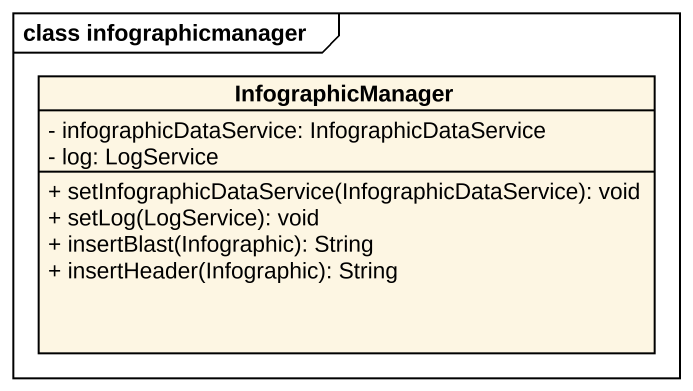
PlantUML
@startuml
mainframe class infographicmanager
hide circle
hide empty members
skinparam classAttributeIconSize 0
class InfographicManager {
  - infographicDataService: InfographicDataService
  - log: LogService
  + setInfographicDataService(InfographicDataService): void
  + setLog(LogService): void
  + insertBlast(Infographic): String
  + insertHeader(Infographic): String
}
@enduml
